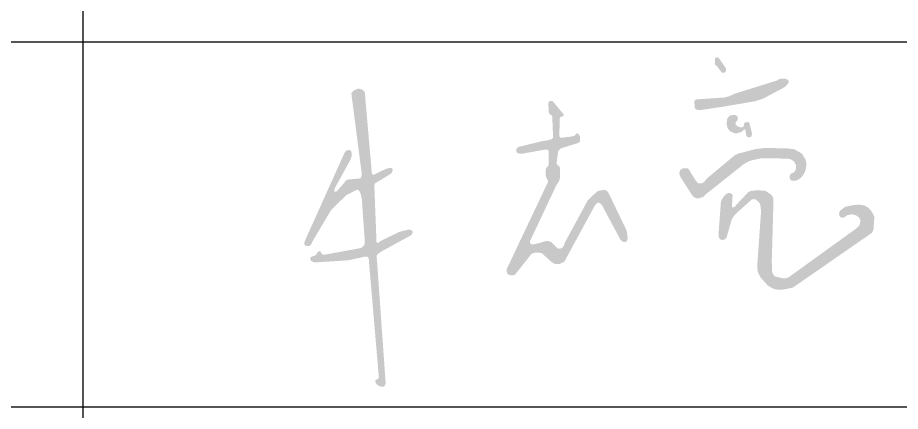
# Model space of a CAD drawing. Extents: x 1051052 to 1482120, y -981644 to -673261.
# Drawn here: x 1152774 to 1154709, y -858039 to -857176 of the extents above; entities that cross this region are included whole.
import ezdxf

# ---------------------------------------------------------------- set-up
doc = ezdxf.new("R2010")
doc.units = 0
doc.header["$LTSCALE"] = 1000
doc.header["$MEASUREMENT"] = 0
doc.layers.add('TK', color=142, linetype='Continuous')
doc.layers.add('填充', color=8, linetype='Continuous')

# ---------------------------------------------------------------- blocks, each defined once
blk = doc.blocks.new('A$C05385F37')
at = {"layer": 'TK'}
for p, q in [((-3299.9, -26600), (-3299.9, -31400)), ((-8000, -29000), (-1000, -29000)), ((-8000, -29800), (-1000, -29800))]:
    blk.add_line(p, q, dxfattribs=at)
blk = doc.blocks.new('A2K')
at = {"true_color": 0xffffff}
h = blk.add_hatch(color=7, dxfattribs=at)
h.set_gradient(color1=(255, 255, 255), tint=0.48)
h.paths.add_polyline_path([(57498.7, 12650.7), (57493.3, 12577.6), (57494.4, 12570.4), (57497.1, 12567.4), (57502.4, 12565.5), (57508.3, 12568), (57510.9, 12571.1), (57522.2, 12610.6), (57527.2, 12618.9), (57536.5, 12628), (57566, 12654.4), (57570.7, 12655.7), (57575.7, 12654.2), (57578.7, 12651.2), (57583.9, 12646), (57585, 12641.6), (57586.7, 12628.9), (57578.3, 12510.3), (57579.1, 12496.7), (57585.4, 12483.7), (57594.5, 12473.7), (57601.5, 12465.9), (57613.5, 12459), (57622.8, 12456.7), (57636.5, 12457.4), (57656.2, 12461.4), (57829.4, 12581.4), (57833.1, 12588.2), (57833.8, 12598.5), (57834.5, 12608.7), (57835.1, 12617.1), (57832.2, 12622.5), (57827.9, 12630.5), (57820.9, 12637.3), (57812.8, 12641.5), (57802.5, 12643.3), (57790.1, 12642.6), (57771.8, 12638.9), (57764.8, 12634), (57760.2, 12630.7), (57757.6, 12625.1), (57758.3, 12618.6), (57761.1, 12615.5), (57767.6, 12614.6), (57771.6, 12617.4), (57776.5, 12620.8), (57781, 12621.4), (57786.6, 12622.1), (57795, 12619.7), (57801.3, 12615.3), (57804.8, 12609.2), (57803.9, 12604.6), (57802.6, 12598.2), (57794.3, 12590.3), (57647.6, 12484.5), (57641.4, 12482.1), (57633.6, 12482.1), (57622.4, 12484.8), (57616.7, 12486.2), (57612.6, 12491.2), (57610.9, 12497.5), (57610.5, 12507.4), (57610.1, 12518.9), (57613.9, 12652.5), (57612.9, 12659.4), (57608.5, 12665.3), (57602.3, 12669.5), (57596.2, 12673.6), (57588.1, 12674.3), (57583.4, 12674.7), (57565.9, 12674.1), (57558.7, 12670.7), (57533.3, 12644), (57530.2, 12640.1), (57528.3, 12637.9), (57526, 12637.3), (57524, 12637.9), (57522.7, 12640.2), (57523.8, 12654.8), (57524.2, 12664.6), (57522.9, 12666.7), (57518.8, 12668.7), (57514.2, 12668.6), (57510.1, 12666.7), (57507.1, 12663.5), (57504.1, 12660.2)])
h.paths.add_polyline_path([(57547.7, 12758), (57537, 12755.6), (57528.6, 12751.3), (57519.7, 12743.9), (57468.2, 12700.9), (57464.6, 12696.5), (57461.1, 12692.2), (57457.1, 12690.4), (57452.7, 12690.1), (57448.5, 12689.9), (57445.8, 12693.5), (57443.3, 12696.1), (57439.3, 12702.6), (57429.5, 12718.7), (57426.1, 12723.2), (57418.9, 12723.2), (57415.6, 12722.9), (57411.9, 12721.2), (57409, 12718.2), (57407.8, 12714.1), (57407.7, 12709.9), (57409.9, 12703.9), (57435.5, 12664), (57439.4, 12659.9), (57444.5, 12657.4), (57450.9, 12657.3), (57456, 12659), (57460.1, 12660.3), (57464.2, 12665), (57547.6, 12731.3), (57555.8, 12736.3), (57562.9, 12739.6), (57572.1, 12741.7), (57580.7, 12743.6), (57586.2, 12744.8), (57595.2, 12744.8), (57625.7, 12744.5), (57640.4, 12744.4), (57650.4, 12743.1), (57655.5, 12740.5), (57659, 12737.7), (57662.9, 12730.9), (57663.2, 12726), (57663, 12720.5), (57661.2, 12717.6), (57658.9, 12714), (57653.6, 12712), (57650.9, 12709.6), (57649.3, 12705.9), (57649.6, 12702.4), (57649.8, 12699.7), (57651.6, 12697.3), (57654.4, 12695.7), (57660.3, 12695.5), (57665.5, 12696.8), (57671, 12700), (57677.5, 12706.3), (57683.2, 12715.6), (57685.5, 12725.4), (57686.1, 12735.3), (57683.6, 12743.2), (57676.2, 12755.2), (57659.9, 12764.5), (57645.7, 12766.4), (57595.9, 12767.7), (57574.2, 12765.1)])
h.paths.add_polyline_path([(57517.8, 12838.4), (57512.5, 12831.8), (57511.4, 12823.3), (57511.3, 12818.5), (57513.5, 12810.5), (57517.6, 12805.3), (57523.6, 12801.6), (57529.4, 12799.9), (57533.6, 12799.8), (57539.3, 12801.3), (57543.4, 12802.3), (57545.8, 12804.8), (57547.5, 12806.5), (57549.3, 12807.8), (57551.2, 12808.3), (57552, 12807.5), (57552.4, 12805.9), (57553.3, 12799.8), (57553.7, 12796.3), (57555.2, 12793.3), (57556.8, 12791.8), (57559.5, 12790.9), (57562.9, 12791.3), (57564.9, 12792.3), (57566.2, 12794.5), (57566.7, 12798.6), (57566.3, 12801.2), (57561.2, 12821.8), (57560.2, 12823.3), (57558.2, 12823.9), (57556.3, 12824.3), (57554.2, 12824.1), (57551.9, 12823.8), (57550.4, 12822.7), (57549.7, 12821.7), (57549.5, 12820.1), (57548.7, 12815.5), (57548.1, 12814.2), (57546.4, 12813.5), (57545, 12812.9), (57541.5, 12812.8), (57539.2, 12813.5), (57535.3, 12814.7), (57533.2, 12816.9), (57531, 12819.2), (57530.5, 12821.9), (57531.5, 12824.1), (57533.7, 12826.8), (57535.6, 12830), (57535.8, 12833), (57535.2, 12836.1), (57533.6, 12837.9), (57531.8, 12839.2), (57529.4, 12839.8), (57526.1, 12839.6), (57522.6, 12839.4)])
h.paths.add_polyline_path([(57526.9, 12885.8), (57517.4, 12881.1), (57506.1, 12878.2), (57494.1, 12877.4), (57447.6, 12874.1), (57443.5, 12873.7), (57441.4, 12871.6), (57440.4, 12867.6), (57441, 12860.5), (57441.5, 12855.5), (57443.5, 12852.3), (57445.1, 12851.6), (57448.7, 12851.1), (57454.1, 12850.7), (57503.9, 12858.1), (57522.6, 12861.3), (57555.7, 12866.9), (57573.4, 12869.9), (57591.5, 12875.8), (57637.4, 12900.3), (57643.2, 12905.3), (57647, 12910.7), (57646.8, 12914.8), (57644.6, 12917.5), (57640.5, 12919.2), (57634.6, 12919.6), (57631, 12919.8), (57626.2, 12918.1), (57621.4, 12915.4)])
h.paths.add_polyline_path([(57485.9, 12964.4), (57485.4, 12955.5), (57485.2, 12952.5), (57487, 12949.1), (57490.4, 12946.4), (57498.3, 12935.6), (57500.1, 12933.1), (57505, 12932.3), (57507.9, 12933.6), (57509.7, 12935.7), (57510.1, 12938.8), (57509.4, 12942.7), (57494, 12964.5), (57492.8, 12965.6), (57490.2, 12966), (57487.6, 12965.5)])
h.paths.add_polyline_path([(57120.4, 12863.9), (57121.1, 12846.5), (57122.3, 12843.4), (57123.1, 12841.2), (57126.8, 12839.7), (57128.8, 12837.2), (57130.8, 12790.4), (57129.8, 12788.6), (57127.9, 12787.4), (57125.2, 12785.9), (57119.7, 12784.6), (57114.9, 12783.6), (57110.1, 12783.3), (57055.3, 12770), (57052.5, 12768.1), (57050.4, 12765.4), (57049.8, 12762.1), (57050.2, 12759.2), (57051.5, 12756.9), (57054, 12755.9), (57057.3, 12755.4), (57060.1, 12755), (57063.4, 12755.2), (57115.9, 12764.4), (57118.2, 12763.9), (57120.3, 12762.4), (57121.1, 12759.6), (57120.9, 12755.6), (57121.1, 12730.4), (57119.7, 12727.4), (57116.6, 12725), (57114.7, 12721.4), (57114.6, 12714.7), (57114.5, 12707), (57115.9, 12702.4), (57119, 12697.2), (57119.2, 12694.4), (57119.4, 12692.1), (57117.6, 12689), (57029.2, 12502.4), (57028.7, 12497.8), (57030, 12493.1), (57033.5, 12489.7), (57037.3, 12488.6), (57043.3, 12488.7), (57047.7, 12490.4), (57050.4, 12493.8), (57081.3, 12532.8), (57084.5, 12535.9), (57088.6, 12537.3), (57092.3, 12538.5), (57097.3, 12538.1), (57102.7, 12537.7), (57107.6, 12536.2), (57110.7, 12532.6), (57115.6, 12528.3), (57127.2, 12517.9), (57129.2, 12516.1), (57134.1, 12513.6), (57138.4, 12513.1), (57143.3, 12513.4), (57146.4, 12513.7), (57150.7, 12515.9), (57154.2, 12517.7), (57156.7, 12520.6), (57159.6, 12526.1), (57164.8, 12535.8), (57223.1, 12643), (57226.2, 12646.2), (57229.3, 12647.6), (57232.7, 12647), (57235.5, 12645), (57238.3, 12641.4), (57278.2, 12566.8), (57282, 12562.9), (57285.6, 12561.4), (57289.2, 12561.4), (57291.9, 12563.1), (57293.5, 12566), (57294.2, 12571.1), (57293.4, 12576.9), (57292.4, 12584.3), (57289.2, 12592.2), (57251.2, 12671.1), (57246.3, 12675), (57241.2, 12675.4), (57235.6, 12674.6), (57229.8, 12673.7), (57225.7, 12670.4), (57223.1, 12668.5), (57217.7, 12663.4), (57206.4, 12652.2), (57156.4, 12559.9), (57154.3, 12553.4), (57152.1, 12550.5), (57150.3, 12548.1), (57147.6, 12547.3), (57145, 12546.5), (57142.8, 12547.2), (57140, 12548), (57131.4, 12556.9), (57127.1, 12561.2), (57123.7, 12562.8), (57118.3, 12563.6), (57113, 12563.1), (57108, 12561.4), (57103, 12559.7), (57089.4, 12556.7), (57085.3, 12555.8), (57082, 12557.1), (57079.9, 12560.3), (57080.4, 12564.8), (57083, 12569.5), (57137.4, 12684.9), (57141.3, 12691.3), (57144, 12695.6), (57146.2, 12703.2), (57146, 12713.1), (57145.9, 12718.7), (57145.8, 12722.1), (57145.4, 12724.9), (57144.5, 12727), (57142.3, 12728.9), (57140.5, 12730.5), (57139.1, 12731.6), (57138.3, 12733.7), (57141.7, 12759.6), (57142.8, 12762.1), (57146.1, 12765.4), (57149.9, 12767.4), (57179.2, 12776.4), (57185.6, 12778.3), (57188.5, 12780.6), (57190.1, 12783.2), (57190, 12787), (57189.9, 12791.3), (57188.9, 12794.4), (57186.4, 12797.7), (57184.8, 12799.9), (57182.6, 12799.5), (57181.1, 12797.9), (57179.4, 12796.1), (57177.6, 12794.2), (57175.6, 12793.7), (57170, 12792.5), (57149.4, 12790.1), (57146.5, 12790.5), (57145.2, 12791.8), (57144.6, 12793.8), (57144.4, 12797.5), (57145.4, 12832.5), (57146.9, 12835.1), (57149, 12836.5), (57151.9, 12837.1), (57153.8, 12838.7), (57153.8, 12840.2), (57153.1, 12842.7), (57151.3, 12844.2), (57130.5, 12869.4), (57128.2, 12870.4), (57124.8, 12870.7), (57122.6, 12869.9), (57121, 12868.2)])
h.paths.add_polyline_path([(56688.4, 12887.1), (56710.7, 12715.2), (56711.1, 12708.7), (56710.5, 12705.2), (56708.9, 12701.7), (56706.2, 12700.6), (56697.7, 12699.9), (56680.6, 12698.3), (56676.9, 12696.6), (56675.1, 12694.6), (56672.5, 12690.6), (56656.3, 12672.4), (56654.1, 12671.6), (56652.3, 12671.8), (56651.4, 12672.7), (56651.2, 12674.7), (56651.9, 12679.1), (56686.8, 12742.2), (56689.4, 12750.6), (56689.4, 12755.6), (56687.9, 12760.5), (56685.3, 12762.9), (56681.5, 12762.8), (56678.6, 12762.3), (56675.9, 12760.3), (56673.8, 12757.6), (56672.4, 12754.6), (56587.8, 12566.7), (56585.4, 12559.7), (56585.4, 12555.6), (56587.5, 12553.8), (56590.5, 12553), (56593.3, 12552.3), (56596.4, 12552.9), (56600.5, 12556.4), (56603.3, 12562.8), (56644.3, 12631.9), (56676.8, 12663.6), (56698.9, 12675.4), (56702.3, 12676), (56704.2, 12675), (56706.4, 12672.6), (56708.6, 12668.1), (56711.3, 12657), (56712, 12645.9), (56718, 12561.8), (56717.8, 12556.9), (56715.8, 12554.2), (56713.6, 12551), (56708.5, 12548), (56629.2, 12533.6), (56625.9, 12533.9), (56623.5, 12535.8), (56622.5, 12537.9), (56621.4, 12540.2), (56620.1, 12540.8), (56617.7, 12540.9), (56615.7, 12540.3), (56614, 12538.4), (56613.3, 12536.6), (56611.2, 12533.7), (56608.3, 12531.4), (56604.5, 12530.4), (56600.8, 12529.4), (56599, 12527.4), (56598.5, 12525), (56599.3, 12522.5), (56600.1, 12520.1), (56602.8, 12518.5), (56606.8, 12517.1), (56611.3, 12516.9), (56681.7, 12521.4), (56717.8, 12529.2), (56721.9, 12529.5), (56724, 12528.6), (56726.5, 12526.2), (56726.8, 12522.1), (56727.1, 12517.6), (56748.7, 12265.8), (56747.8, 12261.7), (56745.9, 12260.8), (56744.1, 12260.1), (56742, 12259.2), (56740.6, 12256.9), (56741.1, 12254.6), (56742.7, 12251.8), (56744.3, 12249.1), (56749.3, 12246.1), (56752.7, 12244.4), (56756.8, 12244.6), (56759.7, 12244.7), (56761.4, 12246.3), (56763.7, 12251.4), (56744, 12530.2), (56744.6, 12533.2), (56747.8, 12536.4), (56755.5, 12541.4), (56818.6, 12575.8), (56822.2, 12580), (56823, 12583.6), (56821.8, 12586.4), (56818.9, 12587.5), (56816, 12588.6), (56809.5, 12587.8), (56803.8, 12586.3), (56798.6, 12584.9), (56793.4, 12583.6), (56752, 12563.4), (56748.8, 12560.1), (56745.8, 12559.7), (56743.5, 12561.4), (56743.4, 12565.8), (56738.9, 12682.8), (56739.3, 12688.2), (56740.3, 12689.8), (56743.8, 12692), (56773.7, 12710.2), (56777, 12713.2), (56778.7, 12717), (56778.7, 12721.4), (56777.1, 12723.2), (56774.9, 12723.7), (56770.2, 12723.4), (56765.6, 12721.9), (56761.4, 12720.5), (56738.8, 12709.3), (56736.5, 12708.9), (56734.4, 12709.6), (56733.5, 12711.2), (56733.1, 12715.2), (56718, 12889.1), (56716.3, 12892.2), (56714.7, 12893.5), (56711.6, 12896), (56708, 12896.7), (56705.3, 12897.3), (56702.4, 12897.2), (56700.1, 12896.3), (56697.3, 12895.1), (56694.8, 12894.1), (56691.7, 12891.5)])
at = {"color": 4}
blk.add_blockref('A$C05385F37', (59400, 42000), dxfattribs=at)

msp = doc.modelspace()

# ---------------------------------------------------------------- block references
at = {"layer": '填充'}
msp.add_blockref('A2K', (1096816.779, -870229.077), dxfattribs=at)

doc.saveas('drawing.dxf')
